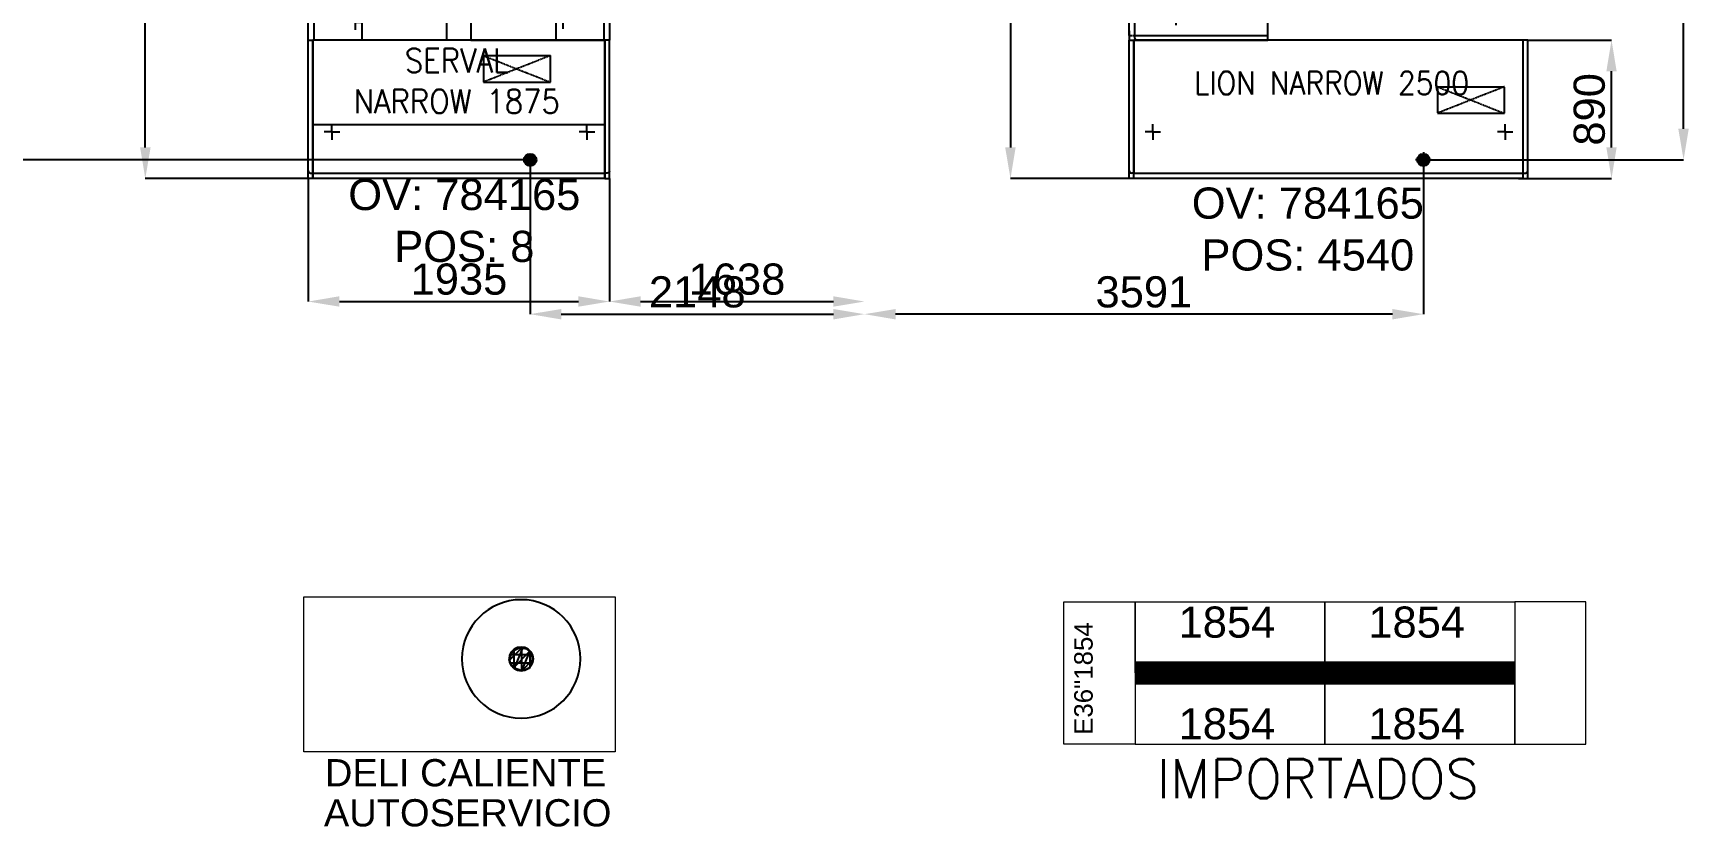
# Model space of a CAD drawing. Header units: millimetres. Extents: x 1478096 to 1808313, y 619971 to 762366.
# Drawn here: x 1788557 to 1799224, y 699002 to 704101 of the extents above; entities that cross this region are included whole.
import ezdxf
from ezdxf.enums import TextEntityAlignment as Align

# ---------------------------------------------------------------- set-up
doc = ezdxf.new("R2010")
doc.units = ezdxf.units.MM
doc.header["$LTSCALE"] = 10
for name, pattern in [('CONTINOUS', [0]), ('TRATTEGGIATA', [0.75, 0.5, -0.25]), ('TRATTEGGIATA2', [0.375, 0.25, -0.125])]:
    doc.linetypes.add(name, pattern=pattern)
for name, color, linetype in [('BANCHI', 3, 'Continuous'), ('COSTAN-CAM-NOMENCLATURAS', 7, 'Continuous'), ('COSTAN-EXH-COTAS', 7, 'Continuous'), ('COSTAN-EXH-Desagues', 1, 'Continuous'), ('COSTAN-EXH-NOMENCLATURAS', 7, 'Continuous'), ('DESAGUE AL PISO', 1, 'Continuous'), ('DESAGUE MAQUINA', 3, 'Continuous'), ('DESAGUE PISO', 7, 'TRATTEGGIATA'), ('GABINETE', 1, 'Continuous'), ('GOP', 1, 'Continuous'), ('LATERALES', 3, 'Continuous'), ('QUADRO_ELETTRICO', 8, 'Continuous'), ('TESTI20', 3, 'Continuous'), ('TETTO', 3, 'TRATTEGGIATA'), ('ZZZZBajadas eléctricas', 7, 'Continuous'), ('ZZZZCategorías', 250, 'Continuous'), ('ZZZZFondos', 250, 'Continuous')]:
    doc.layers.add(name, color=color, linetype=linetype)
doc.layers.add('ZZZZBLOQUES', color=7, linetype='Continuous', lineweight=0)
doc.styles.add('ARIAL', font='ARIAL.TTF')
doc.styles.add('costan', font='ARIAL.TTF')
doc.styles.add('ROMANS', font='romans')
doc.styles.add('ROMANS20', font='romans.shx', dxfattribs={"width": 0.9, "height": 2})
doc.styles.get("Standard").update_dxf_attribs({"font": 'ARIAL.TTF'})
doc.styles.add('TESTI15', font='romans.shx', dxfattribs={"width": 0.9, "height": 1.5})
doc.dimstyles.new('COSTAN-DESAGUES', dxfattribs={"dimtxt": 200, "dimasz": 200, "dimexe": 0, "dimexo": 0, "dimgap": 40, "dimtad": 1, "dimdec": 0, "dimzin": 0, "dimdsep": 46, "dimtxsty": 'costan', "dimblk1": 'ARCHTICK', "dimblk2": 'ARCHTICK', "dimcen": 0, "dimclrd": 256, "dimclre": 256, "dimclrt": 256, "dimadec": 0, "dimazin": 0, "dimtfac": 1, "dimtdec": 0, "dimtofl": 0, "dimtmove": 0, "dimatfit": 3, "dimfxl": 0, "dimtolj": 1, "dimtzin": 0, "dimarcsym": 0})
doc.dimstyles.new('COSTAN-MM-100', dxfattribs={"dimtxt": 200, "dimasz": 200, "dimexe": 0, "dimexo": 0, "dimgap": 40, "dimtad": 1, "dimdec": 0, "dimzin": 0, "dimdsep": 46, "dimtxsty": 'costan', "dimblk1": 'ARCHTICK', "dimblk2": 'ARCHTICK', "dimcen": 0, "dimclrd": 256, "dimclre": 256, "dimclrt": 256, "dimadec": 0, "dimazin": 0, "dimtfac": 1, "dimtdec": 0, "dimtofl": 0, "dimtmove": 0, "dimatfit": 3, "dimfxl": 0, "dimtolj": 1, "dimtzin": 0, "dimarcsym": 0})

# ---------------------------------------------------------------- blocks, each defined once
blk = doc.blocks.new('ZZPWR_SRCE')
for p, q in [((-0.026591, 0.014684), (-0.028575, -0.005358)), ((-0.026988, 0.010716), (0.026194, 0.010716)), ((-0.013891, 0.026194), (-0.026591, 0.014684)), ((-0.022027, 0.018852), (-0.022027, -0.020241)), ((-0.001389, -0.030559), (-0.022027, 0.018852)), ((0.020042, -0.022622), (-0.02163, 0.01905)), ((0.003969, 0.029369), (-0.013891, 0.026194)), ((-0.003572, 0.02798), (0.018058, -0.023813)), ((-0.001786, 0.028377), (0.030758, -0.004167)), ((-0.001389, -0.030559), (-0.001389, 0.028377)), ((0.02282, 0.019844), (0.003969, 0.029369)), ((0.019248, 0.02163), (0.019248, -0.023416)), ((0.028377, 0.004763), (0.021828, 0.020241)), ((0.031353, -0.003374), (0.02282, 0.019844)), ((-0.028575, -0.005358), (-0.020241, -0.024408)), ((-0.028377, -0.003374), (-0.001191, -0.030559)), ((0.027583, -0.009922), (-0.026591, -0.009922)), ((-0.020241, -0.024408), (-0.001389, -0.030559)), ((-0.001389, -0.030559), (0.019844, -0.023217)), ((-0.001389, -0.030559), (-0.001389, -0.030559)), ((0.019844, -0.023217), (0.031353, -0.003374))]:
    blk.add_line(p, q)
blk.add_circle((0, 0), 0.152202)
at = {"invisible_edges": 12}
for points in [[(-0.030559, 0), (-0.028972, 0.009327), (-0.028972, 0.009327, 0.1524)], [(-0.028972, 0.009327, 0.1524), (-0.030559, 0, 0.1524), (-0.030559, 0)], [(-0.028972, -0.009525), (-0.030559, 0), (-0.030559, 0, 0.1524)], [(-0.030559, 0, 0.1524), (-0.028972, -0.009525, 0.1524), (-0.028972, -0.009525)], [(-0.028972, 0.009327), (-0.024606, 0.017859), (-0.024606, 0.017859, 0.1524)], [(-0.024606, 0.017859, 0.1524), (-0.028972, 0.009327, 0.1524), (-0.028972, 0.009327)], [(-0.024606, 0.017859), (-0.017859, 0.024606), (-0.017859, 0.024606, 0.1524)], [(-0.017859, 0.024606, 0.1524), (-0.024606, 0.017859, 0.1524), (-0.024606, 0.017859)], [(-0.017859, 0.024606), (-0.009327, 0.028972), (-0.009327, 0.028972, 0.1524)], [(-0.009327, 0.028972, 0.1524), (-0.017859, 0.024606, 0.1524), (-0.017859, 0.024606)], [(-0.009327, 0.028972), (0, 0.030559), (0, 0.030559, 0.1524)], [(0, 0.030559, 0.1524), (-0.009327, 0.028972, 0.1524), (-0.009327, 0.028972)], [(0, 0.030559), (0.009525, 0.028972), (0.009525, 0.028972, 0.1524)], [(0.009525, 0.028972, 0.1524), (0, 0.030559, 0.1524), (0, 0.030559)], [(0.009525, 0.028972), (0.018058, 0.024606), (0.018058, 0.024606, 0.1524)], [(0.018058, 0.024606, 0.1524), (0.009525, 0.028972, 0.1524), (0.009525, 0.028972)], [(0.018058, 0.024606), (0.024805, 0.017859), (0.024805, 0.017859, 0.1524)], [(0.024805, 0.017859, 0.1524), (0.018058, 0.024606, 0.1524), (0.018058, 0.024606)], [(0.024805, 0.017859), (0.02917, 0.009327), (0.02917, 0.009327, 0.1524)], [(0.02917, 0.009327, 0.1524), (0.024805, 0.017859, 0.1524), (0.024805, 0.017859)], [(0.02917, 0.009327), (0.030559, 0), (0.030559, 0, 0.1524)], [(0.030559, 0, 0.1524), (0.02917, 0.009327, 0.1524), (0.02917, 0.009327)], [(0.030559, 0), (0.02917, -0.009525), (0.02917, -0.009525, 0.1524)], [(0.02917, -0.009525, 0.1524), (0.030559, 0, 0.1524), (0.030559, 0)], [(-0.024606, -0.018058), (-0.028972, -0.009525), (-0.028972, -0.009525, 0.1524)], [(-0.028972, -0.009525, 0.1524), (-0.024606, -0.018058, 0.1524), (-0.024606, -0.018058)], [(-0.017859, -0.024805), (-0.024606, -0.018058), (-0.024606, -0.018058, 0.1524)], [(-0.024606, -0.018058, 0.1524), (-0.017859, -0.024805, 0.1524), (-0.017859, -0.024805)], [(-0.009327, -0.02917), (-0.017859, -0.024805), (-0.017859, -0.024805, 0.1524)], [(-0.017859, -0.024805, 0.1524), (-0.009327, -0.02917, 0.1524), (-0.009327, -0.02917)], [(0, -0.030559), (-0.009327, -0.02917), (-0.009327, -0.02917, 0.1524)], [(-0.009327, -0.02917, 0.1524), (0, -0.030559, 0.1524), (0, -0.030559)], [(0.009525, -0.02917), (0, -0.030559), (0, -0.030559, 0.1524)], [(0, -0.030559, 0.1524), (0.009525, -0.02917, 0.1524), (0.009525, -0.02917)], [(0.018058, -0.024805), (0.009525, -0.02917), (0.009525, -0.02917, 0.1524)], [(0.009525, -0.02917, 0.1524), (0.018058, -0.024805, 0.1524), (0.018058, -0.024805)], [(0.024805, -0.018058), (0.018058, -0.024805), (0.018058, -0.024805, 0.1524)], [(0.018058, -0.024805, 0.1524), (0.024805, -0.018058, 0.1524), (0.024805, -0.018058)], [(0.02917, -0.009525), (0.024805, -0.018058), (0.024805, -0.018058, 0.1524)], [(0.024805, -0.018058, 0.1524), (0.02917, -0.009525, 0.1524), (0.02917, -0.009525)]]:
    blk.add_3dface(points, dxfattribs=at)
blk = doc.blocks.new('LI_TL1_N_375')
at = {"layer": 'DESAGUE MAQUINA'}
for p, q in [((122, -590), (72, -590)), ((122, -590), (122, -540)), ((122, -590), (122, -640)), ((122, -590), (172, -590)), ((3635, -590), (3585, -590)), ((3635, -590), (3635, -540)), ((3635, -590), (3635, -640)), ((3635, -590), (3685, -590))]:
    blk.add_line(p, q, dxfattribs=at)
at = {"layer": 'DESAGUE PISO'}
for p, q in [((1875, -720), (1875, -820)), ((1925, -770), (1825, -770))]:
    blk.add_line(p, q, dxfattribs=at)
at = {"layer": 'GABINETE'}
for p, q in [((3750, 0), (0, 0)), ((0, 0), (0, -855)), ((0, -855), (3750, -855)), ((2500, -890), (0, -890))]:
    blk.add_line(p, q, dxfattribs=at)
at = {"layer": 'LATERALES', "color": 3, "linetype": 'ByBlock'}
blk.add_line((3750, -890), (0, -890), dxfattribs=at)
at = {"layer": 'LATERALES'}
blk.add_line((3720, -890), (3750, -890), dxfattribs=at)
at = {"layer": 'QUADRO_ELETTRICO', "linetype": 'TRATTEGGIATA2'}
for p, q in [((3200, -300), (3630, -300)), ((3200, -300), (3630, -470)), ((3630, -300), (3200, -470)), ((3200, -300), (3200, -470)), ((3630, -470), (3630, -300)), ((3200, -470), (3630, -470))]:
    blk.add_line(p, q, dxfattribs=at)
at = {"layer": 'TESTI20', "style": 'TESTI15', "width": 0.9}
blk.add_text('LION NARROW 3750', height=148, dxfattribs=at).set_placement((1887, -403), align=Align.MIDDLE)
blk = doc.blocks.new('LI_TL1_N_250')
at = {"layer": 'DESAGUE MAQUINA'}
for p, q in [((122, -590), (72, -590)), ((122, -590), (122, -540)), ((122, -590), (122, -640)), ((122, -590), (172, -590)), ((2385, -590), (2335, -590)), ((2385, -590), (2385, -540)), ((2385, -590), (2385, -640)), ((2385, -590), (2435, -590))]:
    blk.add_line(p, q, dxfattribs=at)
at = {"layer": 'DESAGUE PISO'}
for p, q in [((1860, -720), (1860, -820)), ((1910, -770), (1810, -770))]:
    blk.add_line(p, q, dxfattribs=at)
at = {"layer": 'GABINETE'}
for p, q in [((2500, 0), (0, 0)), ((0, 0), (0, -855)), ((0, -855), (2500, -855)), ((2500, -890), (0, -890))]:
    blk.add_line(p, q, dxfattribs=at)
at = {"layer": 'LATERALES'}
for p, q in [((2500, -890), (0, -890)), ((2470, -890), (2500, -890))]:
    blk.add_line(p, q, dxfattribs=at)
at = {"layer": 'QUADRO_ELETTRICO', "linetype": 'TRATTEGGIATA2'}
for p, q in [((1950, -300), (2380, -300)), ((1950, -300), (2380, -470)), ((2380, -300), (1950, -470)), ((1950, -300), (1950, -470)), ((2380, -470), (2380, -300)), ((1950, -470), (2380, -470))]:
    blk.add_line(p, q, dxfattribs=at)
at = {"layer": 'TESTI20', "style": 'TESTI15', "width": 0.9}
blk.add_text('LION NARROW 2500', height=148, dxfattribs=at).set_placement((1271, -276), align=Align.MIDDLE)
blk = doc.blocks.new('lat')
at = {"layer": 'GABINETE'}
blk.add_line((-55699, -17217), (-55699, -16362), dxfattribs=at)
at = {"layer": 'LATERALES'}
for p in [(-55699, -16327), (-55669, -17217)]:
    blk.add_line(p, (-55699, -17217), dxfattribs=at)
at = {"layer": 'LATERALES', "color": 3, "linetype": 'ByBlock'}
for p, q in [((-55699, -16327), (-55699, -17217)), ((-55699, -16327), (-55669, -16327)), ((-55684, -16362), (-55699, -16362)), ((-55669, -16327), (-55669, -17217)), ((-55669, -16327), (-55669, -17217)), ((-55669, -16327), (-55669, -17217))]:
    blk.add_line(p, q, dxfattribs=at)
at = {"layer": 'LATERALES', "color": 1}
for p, q in [((-55699, -17217), (-55699, -16362)), ((-55699, -17217), (-55699, -16362)), ((-55699, -17217), (-55699, -16362)), ((-55699, -16377), (-55699, -17217))]:
    blk.add_line(p, q, dxfattribs=at)
at = {"layer": 'LATERALES', "color": 3}
blk.add_line((-55669, -16327), (-55669, -17217), dxfattribs=at)
at = {"layer": 'LATERALES', "color": 1, "linetype": 'ByBlock'}
blk.add_line((-55669, -16327), (-55669, -16377), dxfattribs=at)
at = {"layer": 'LATERALES', "color": 3, "linetype": 'ByBlock'}
blk.add_arc((-55685, -16378), 15.8, 2.9635, 87.0365, dxfattribs=at)
blk = doc.blocks.new('POSICION DE DESAGUE')
for p, q in [((-40, 0), (40, 0)), ((0, 40), (0, -40))]:
    blk.add_line(p, q)
blk = doc.blocks.new('SE_TL1_N_187')
at = {"layer": 'DESAGUE MAQUINA'}
for p, q in [((122, -590), (72, -590)), ((122, -590), (122, -540)), ((122, -590), (122, -640)), ((122, -590), (172, -590)), ((2385, -590), (2335, -590)), ((2385, -590), (2385, -540)), ((2385, -590), (2385, -640)), ((2385, -590), (2435, -590))]:
    blk.add_line(p, q, dxfattribs=at)
at = {"layer": 'GABINETE'}
for p, q in [((2500, 0), (0, 0)), ((0, 0), (0, -855)), ((2500, -545), (0, -545)), ((0, -855), (2500, -855))]:
    blk.add_line(p, q, dxfattribs=at)
at = {"layer": 'GABINETE', "color": 3, "linetype": 'ByBlock'}
blk.add_line((2500, -890), (0, -890), dxfattribs=at)
blk.add_line((2500, -890), (0, -890), dxfattribs=at)
at = {"layer": 'QUADRO_ELETTRICO', "linetype": 'TRATTEGGIATA2'}
for p, q in [((1720, -100), (2150, -100)), ((1720, -100), (2150, -270)), ((2150, -100), (1720, -270)), ((1720, -100), (1720, -270)), ((2150, -270), (2150, -100)), ((1720, -270), (2150, -270))]:
    blk.add_line(p, q, dxfattribs=at)
blk.add_blockref('POSICION DE DESAGUE', (1860, -770))
at = {"layer": 'TESTI20', "style": 'TESTI15', "width": 0.9}
blk.add_text('SERVAL NARROW 2500', height=148, dxfattribs=at).set_placement((1271, -276), align=Align.MIDDLE)
blk = doc.blocks.new('COSTAN-REFERENCIA DE DESAGÜES')
at = {"layer": 'COSTAN-EXH-Desagues'}
blk.add_hatch(color=256, dxfattribs=at).paths.add_polyline_path([(40, 0, 1), (-40, 0, 1)])
blk.add_circle((0, 0), 40, dxfattribs=at)
blk = doc.blocks.new('*D438')
at = {"layer": 'COSTAN-EXH-COTAS', "lineweight": -2, "transparency": 16777216}
for p, q in [((1798158, 704057), (1798696, 704057)), ((1798696, 703367), (1798696, 703857)), ((1798158, 703167), (1798696, 703167))]:
    blk.add_line(p, q, dxfattribs=at)
at = {"layer": 'COSTAN-EXH-COTAS', "transparency": 16777216}
for points in [[(1798663, 703857), (1798729, 703857), (1798696, 704057)], [(1798663, 703367), (1798729, 703367), (1798696, 703167)]]:
    blk.add_solid(points, dxfattribs=at)
at = {"layer": 'Defpoints', "color": 0, "transparency": 16777216}
for p in [(1798158, 704057, 112422), (1798696, 704057), (1798158, 703167, 112422)]:
    blk.add_point(p, dxfattribs=at)
at = {"layer": 'COSTAN-EXH-COTAS', "transparency": 16777216, "insert": (1798554, 703612), "char_height": 200, "attachment_point": 5, "rotation": 90, "style": 'costan'}
blk.add_mtext('\\A1;890', dxfattribs=at)
blk = doc.blocks.new('_ARCHTICK')
at = {"color": 0, "linetype": 'ByBlock', "const_width": 0.15}
blk.add_lwpolyline([(-0.5, -0.5), (0.5, 0.5)], dxfattribs=at)
blk = doc.blocks.new('*D441')
at = {"layer": 'COSTAN-EXH-COTAS', "lineweight": -2, "transparency": 16777216}
for p, q in [((1795598, 720007), (1794835, 720007)), ((1794835, 719807), (1794835, 703367)), ((1795598, 703167), (1794835, 703167))]:
    blk.add_line(p, q, dxfattribs=at)
at = {"layer": 'COSTAN-EXH-COTAS', "transparency": 16777216}
for points in [[(1794801, 719807), (1794868, 719807), (1794835, 720007)], [(1794801, 703367), (1794868, 703367), (1794835, 703167)]]:
    blk.add_solid(points, dxfattribs=at)
at = {"layer": 'Defpoints', "color": 0, "transparency": 16777216}
for p in [(1795598, 720007, 112422), (1794835, 703167), (1795598, 703167, 112422)]:
    blk.add_point(p, dxfattribs=at)
at = {"layer": 'COSTAN-EXH-COTAS', "transparency": 16777216, "insert": (1794693, 711587), "char_height": 200, "attachment_point": 5, "rotation": 90, "style": 'costan'}
blk.add_mtext('\\A1;16840', dxfattribs=at)
blk = doc.blocks.new('*D296')
at = {"layer": 'COSTAN-EXH-COTAS', "lineweight": -2, "transparency": 16777216}
for p, q in [((1790324, 703167), (1790324, 702377)), ((1792259, 703167), (1792259, 702377)), ((1790524, 702377), (1792059, 702377))]:
    blk.add_line(p, q, dxfattribs=at)
at = {"layer": 'COSTAN-EXH-COTAS', "transparency": 16777216}
for points in [[(1790524, 702411), (1790524, 702344), (1790324, 702377)], [(1792059, 702411), (1792059, 702344), (1792259, 702377)]]:
    blk.add_solid(points, dxfattribs=at)
at = {"layer": 'Defpoints', "color": 0, "transparency": 16777216}
for p in [(1790324, 703167, 112422), (1792259, 703167, 112422), (1792259, 702377)]:
    blk.add_point(p, dxfattribs=at)
at = {"layer": 'COSTAN-EXH-COTAS', "transparency": 16777216, "insert": (1791292, 702520), "char_height": 200, "attachment_point": 5, "style": 'costan'}
blk.add_mtext('\\A1;1935', dxfattribs=at)
blk = doc.blocks.new('*D378')
at = {"layer": 'COSTAN-EXH-Desagues', "lineweight": -2, "transparency": 16777216}
for p, q in [((1797488, 703287), (1797488, 702296)), ((1797288, 702296), (1794097, 702296))]:
    blk.add_line(p, q, dxfattribs=at)
at = {"layer": 'COSTAN-EXH-Desagues', "transparency": 16777216}
for points in [[(1794097, 702329), (1794097, 702262), (1793897, 702296)], [(1797288, 702329), (1797288, 702262), (1797488, 702296)]]:
    blk.add_solid(points, dxfattribs=at)
at = {"layer": 'Defpoints', "color": 0, "transparency": 16777216}
for p in [(1797488, 703287, 112422), (1793897, 702296), (1793897, 702296)]:
    blk.add_point(p, dxfattribs=at)
at = {"layer": 'COSTAN-EXH-Desagues', "transparency": 16777216, "insert": (1795692, 702438), "char_height": 200, "attachment_point": 5, "style": 'costan'}
blk.add_mtext('\\A1;3591', dxfattribs=at)
blk = doc.blocks.new('*D379')
at = {"layer": 'COSTAN-EXH-Desagues', "lineweight": -2, "transparency": 16777216}
for p, q in [((1799159, 707647), (1799159, 707647)), ((1799159, 703487), (1799159, 707447)), ((1797488, 703287), (1799159, 703287))]:
    blk.add_line(p, q, dxfattribs=at)
at = {"layer": 'COSTAN-EXH-Desagues', "transparency": 16777216}
for points in [[(1799192, 707447), (1799125, 707447), (1799159, 707647)], [(1799192, 703487), (1799125, 703487), (1799159, 703287)]]:
    blk.add_solid(points, dxfattribs=at)
at = {"layer": 'Defpoints', "color": 0, "transparency": 16777216}
for p in [(1799159, 707647), (1799159, 707647), (1797488, 703287, 112422)]:
    blk.add_point(p, dxfattribs=at)
at = {"layer": 'COSTAN-EXH-Desagues', "transparency": 16777216, "insert": (1799301, 705467), "char_height": 200, "attachment_point": 5, "rotation": 270.0002, "style": 'costan'}
blk.add_mtext('\\A1;4360', dxfattribs=at)
blk = doc.blocks.new('*D402')
at = {"layer": 'COSTAN-EXH-Desagues', "lineweight": -2, "transparency": 16777216}
for p, q in [((1791749, 703287), (1791749, 702296)), ((1791949, 702296), (1793697, 702296))]:
    blk.add_line(p, q, dxfattribs=at)
at = {"layer": 'COSTAN-EXH-Desagues', "transparency": 16777216}
for points in [[(1791949, 702329), (1791949, 702262), (1791749, 702296)], [(1793697, 702329), (1793697, 702262), (1793897, 702296)]]:
    blk.add_solid(points, dxfattribs=at)
at = {"layer": 'Defpoints', "color": 0, "transparency": 16777216}
for p in [(1791749, 703287, 112422), (1793897, 702296), (1793897, 702296)]:
    blk.add_point(p, dxfattribs=at)
at = {"layer": 'COSTAN-EXH-Desagues', "transparency": 16777216, "insert": (1792823, 702438), "char_height": 200, "attachment_point": 5, "style": 'costan'}
blk.add_mtext('\\A1;2148', dxfattribs=at)
blk = doc.blocks.new('*D403')
at = {"layer": 'COSTAN-EXH-Desagues', "lineweight": -2, "transparency": 16777216}
for p, q in [((1787638, 703487), (1787638, 707447)), ((1791749, 703287), (1787638, 703287))]:
    blk.add_line(p, q, dxfattribs=at)
at = {"layer": 'COSTAN-EXH-Desagues', "transparency": 16777216}
for points in [[(1787671, 707447), (1787604, 707447), (1787638, 707647)], [(1787671, 703487), (1787604, 703487), (1787638, 703287)]]:
    blk.add_solid(points, dxfattribs=at)
at = {"layer": 'Defpoints', "color": 0, "transparency": 16777216}
for p in [(1787638, 707647), (1787638, 707647), (1791749, 703287, 112422)]:
    blk.add_point(p, dxfattribs=at)
at = {"layer": 'COSTAN-EXH-Desagues', "transparency": 16777216, "insert": (1787780, 705467), "char_height": 200, "attachment_point": 5, "rotation": 270.0002, "style": 'costan'}
blk.add_mtext('\\A1;4360', dxfattribs=at)
blk = doc.blocks.new('*D418')
at = {"layer": 'COSTAN-EXH-COTAS', "lineweight": -2, "transparency": 16777216}
blk.add_line((1792459, 702377), (1793697, 702377), dxfattribs=at)
at = {"layer": 'COSTAN-EXH-COTAS', "transparency": 16777216}
for points in [[(1792459, 702411), (1792459, 702344), (1792259, 702377)], [(1793697, 702411), (1793697, 702344), (1793897, 702377)]]:
    blk.add_solid(points, dxfattribs=at)
at = {"layer": 'Defpoints', "color": 0, "transparency": 16777216}
for p in [(1792259, 702377, 112422), (1793897, 702377), (1793897, 702377)]:
    blk.add_point(p, dxfattribs=at)
at = {"layer": 'COSTAN-EXH-COTAS', "transparency": 16777216, "insert": (1793078, 702520), "char_height": 200, "attachment_point": 5, "style": 'costan'}
blk.add_mtext('\\A1;1638', dxfattribs=at)
blk = doc.blocks.new('*D465')
at = {"layer": 'COSTAN-EXH-COTAS', "lineweight": -2, "transparency": 16777216}
for p, q in [((1790324, 709947), (1789277, 709947)), ((1789277, 703367), (1789277, 709747)), ((1790324, 703167), (1789277, 703167))]:
    blk.add_line(p, q, dxfattribs=at)
at = {"layer": 'COSTAN-EXH-COTAS', "transparency": 16777216}
for points in [[(1789244, 709747), (1789311, 709747), (1789277, 709947)], [(1789244, 703367), (1789311, 703367), (1789277, 703167)]]:
    blk.add_solid(points, dxfattribs=at)
at = {"layer": 'Defpoints', "color": 0, "transparency": 16777216}
for p in [(1789277, 709947), (1790324, 709947, 112422), (1790324, 703167, 112422)]:
    blk.add_point(p, dxfattribs=at)
at = {"layer": 'COSTAN-EXH-COTAS', "transparency": 16777216, "insert": (1789135, 706557), "char_height": 200, "attachment_point": 5, "rotation": 90, "style": 'costan'}
blk.add_mtext('\\A1;6780', dxfattribs=at)

msp = doc.modelspace()

# ---------------------------------------------------------------- linework, layer by layer
at = {"layer": 'BANCHI'}
for p, q in [((1795632.571, 704087.233, 112421.869), (1795632.571, 704072.233, 112421.869)), ((1795627.571, 703202.233, 112421.869), (1795612.571, 703202.233, 112421.869)), ((1798127.571, 703202.233, 112421.869), (1798142.571, 703202.233, 112421.869))]:
    msp.add_line(p, q, dxfattribs=at)
at = {"layer": 'BANCHI', "elevation": 112421.869}
for points in [[(1795597.571, 704087.233), (1795597.571, 704057.233, -1.330334442), (1795597.571, 704057.233), (1796487.571, 704057.233), (1796487.571, 704087.233)], [(1795627.571, 703167.233), (1795597.571, 703167.233, 1.330334442), (1795597.571, 703167.233), (1795597.571, 704057.233), (1795627.571, 704057.233)], [(1798127.571, 703167.233), (1798157.571, 703167.233, -1.330334442), (1798157.571, 703167.233), (1798157.571, 704057.233), (1798127.571, 704057.233)]]:
    msp.add_lwpolyline(points, format="xyb", dxfattribs=at)
at = {"layer": 'BANCHI'}
for centre, start, end in [((1795647.571, 704072.233, 112421.869), 180, 270), ((1795612.571, 703217.233, 112421.869), 180, 270), ((1798142.571, 703217.233, 112421.869), 270, 0)]:
    msp.add_arc(centre, 15, start, end, dxfattribs=at)
at = {"layer": 'DESAGUE MAQUINA'}
for p, q in [((1790475.961, 703467.233, 112421.869), (1790425.961, 703467.233, 112421.869)), ((1790475.961, 703467.233, 112421.869), (1790475.961, 703517.233, 112421.869)), ((1790475.961, 703467.233, 112421.869), (1790475.961, 703417.233, 112421.869)), ((1790475.961, 703467.233, 112421.869), (1790525.961, 703467.233, 112421.869)), ((1792114.307, 703467.233, 112421.869), (1792064.307, 703467.233, 112421.869)), ((1792114.307, 703467.233, 112421.869), (1792114.307, 703517.233, 112421.869)), ((1792114.307, 703467.233, 112421.869), (1792114.307, 703417.233, 112421.869)), ((1792114.307, 703467.233, 112421.869), (1792164.307, 703467.233, 112421.869))]:
    msp.add_line(p, q, dxfattribs=at)
at = {"layer": 'GABINETE'}
for p, q in [((1792229.307, 704057.233, 112421.869), (1790354.307, 704057.233, 112421.869)), ((1790354.307, 704057.233, 112421.869), (1790354.307, 703167.233, 112421.869)), ((1792229.307, 704057.233, 112421.869), (1792229.307, 703167.233, 112421.869)), ((1792229.307, 703512.233, 112421.869), (1790354.307, 703512.233, 112421.869)), ((1792229.307, 703167.233, 112421.869), (1790354.307, 703167.233, 112421.869))]:
    msp.add_line(p, q, dxfattribs=at)
at = {"layer": 'GABINETE', "color": 1}
msp.add_line((1790354.307, 703202.233, 112421.869), (1792229.307, 703202.233, 112421.869), dxfattribs=at)
at = {"layer": 'GABINETE', "color": 3}
msp.add_line((1792229.307, 703167.233, 112421.869), (1790354.307, 703167.233, 112421.869), dxfattribs=at)
at = {"layer": 'GOP'}
for p, q in [((1795627.571, 703207.233, 112421.869), (1795627.571, 704057.233, 112421.869)), ((1795627.571, 703202.233, 112421.869), (1795627.571, 704057.233, 112421.869)), ((1795632.571, 704087.233, 112421.869), (1796487.571, 704087.233, 112421.869)), ((1795637.571, 704087.233, 112421.869), (1796487.571, 704087.233, 112421.869)), ((1798127.571, 703207.233, 112421.869), (1798127.571, 704057.233, 112421.869)), ((1798127.571, 703202.233, 112421.869), (1798127.571, 704057.233, 112421.869))]:
    msp.add_line(p, q, dxfattribs=at)
at = {"layer": 'QUADRO_ELETTRICO', "linetype": 'TRATTEGGIATA2'}
for p, q in [((1791449.307, 703957.233, 112421.869), (1791879.307, 703957.233, 112421.869)), ((1791449.307, 703957.233, 112421.869), (1791879.307, 703787.233, 112421.869)), ((1791879.307, 703957.233, 112421.869), (1791449.307, 703787.233, 112421.869)), ((1791449.307, 703957.233, 112421.869), (1791449.307, 703787.233, 112421.869)), ((1791879.307, 703787.233, 112421.869), (1791879.307, 703957.233, 112421.869)), ((1791449.307, 703787.233, 112421.869), (1791879.307, 703787.233, 112421.869))]:
    msp.add_line(p, q, dxfattribs=at)
at = {"layer": 'TETTO'}
for p, q in [((1795597.571, 704087.233, 112421.869), (1795637.571, 704087.233, 112421.869)), ((1795627.571, 703167.233, 112421.869), (1795627.571, 703207.233, 112421.869)), ((1798127.571, 703167.233, 112421.869), (1798127.571, 703207.233, 112421.869))]:
    msp.add_line(p, q, dxfattribs=at)
at = {"layer": 'ZZZZBLOQUES', "elevation": 112421.869}
msp.add_lwpolyline([(1792295.477, 699482.66), (1790295.477, 699482.66), (1790295.477, 700478.66), (1792295.477, 700478.66)], close=True, dxfattribs=at)
at = {"layer": 'ZZZZBLOQUES', "color": 250, "elevation": -160418.103}
for points in [[(1795178.526, 699533.46), (1795178.526, 700447.86), (1795635.726, 700447.86), (1795635.726, 699533.46)], [(1796854.926, 699990.66), (1795635.726, 699990.66), (1795635.726, 700447.86), (1796854.926, 700447.86)], [(1798074.126, 699990.66), (1796854.926, 699990.66), (1796854.926, 700447.86), (1798074.126, 700447.86)], [(1798531.326, 699533.46), (1798531.326, 700447.86), (1798074.126, 700447.86), (1798074.126, 699533.46)], [(1796854.926, 699990.66), (1795635.726, 699990.66), (1795635.726, 699533.46), (1796854.926, 699533.46)], [(1798074.126, 699990.66), (1796854.926, 699990.66), (1796854.926, 699533.46), (1798074.126, 699533.46)]]:
    msp.add_lwpolyline(points, close=True, dxfattribs=at)
at = {"layer": 'ZZZZFondos', "color": 250, "linetype": 'CONTINOUS', "ltscale": 0.1, "const_width": 150, "elevation": -160418.103}
msp.add_lwpolyline([(1798074.126, 699990.66), (1795635.726, 699990.66)], dxfattribs=at)

# ---------------------------------------------------------------- block references
at = {"rotation": 180}
msp.add_blockref('lat', (1734655.164, 686840.145, 112421.869), dxfattribs=at)
at = {"xscale": -1, "rotation": 180}
msp.add_blockref('lat', (1847928.451, 686840.145, 112421.869), dxfattribs=at)
at = {"layer": 'COSTAN-CAM-NOMENCLATURAS'}
for name, p, rotation in [('LI_TL1_N_375', (1796487.571, 707837.233, 112421.869), 270), ('SE_TL1_N_187', (1791214.307, 706557.233, 112421.869), 270), ('SE_TL1_N_187', (1791369.307, 704057.233, 112421.869), 89.99999999999999)]:
    msp.add_blockref(name, p, dxfattribs=dict(at, rotation=rotation))
msp.add_blockref('LI_TL1_N_250', (1795627.571, 704057.233, 112421.869), dxfattribs=at)
at = {"layer": 'COSTAN-EXH-Desagues'}
for p in [(1791749.307, 703287.233, 112421.869), (1797487.571, 703287.233, 112421.869)]:
    msp.add_blockref('COSTAN-REFERENCIA DE DESAGÜES', p, dxfattribs=at)
at = {"layer": 'DESAGUE AL PISO'}
msp.add_blockref('COSTAN-REFERENCIA DE DESAGÜES', (1791749.307, 703287.233, 112421.869), dxfattribs=at)
at = {"layer": 'ZZZZBajadas eléctricas', "xscale": -2500, "yscale": 2500, "zscale": 2500}
msp.add_blockref('ZZPWR_SRCE', (1791692.005, 700080.66, -47979.17), dxfattribs=at)

# ---------------------------------------------------------------- texts
at = {"layer": 'COSTAN-EXH-NOMENCLATURAS', "char_height": 200, "attachment_point": 5, "style": 'costan'}
for s, insert in [('OV: 784165\\PPOS: 8', (1791326.486, 702896.762)), ('OV: 784165\\PPOS: 4540', (1796745.217, 702841.666))]:
    msp.add_mtext(s, dxfattribs=dict(at, insert=insert))
at = {"layer": 'TESTI20', "style": 'ROMANS20', "width": 0.9}
for s, height, p in [('SERVAL', 153.2645, (1791278.526, 703925.936, 112421.869)), ('NARROW 1875', 153.26451, (1791278.526, 703663.197, 112421.869))]:
    msp.add_text(s, height=height, dxfattribs=at).set_placement(p, align=Align.MIDDLE_CENTER)
at = {"layer": 'ZZZZBLOQUES', "color": 250}
for p in [(1795914.627, 700217.215, -160418.103), (1797133.827, 700217.215, -160418.103), (1795914.627, 699564.105, -160418.103), (1797133.827, 699564.105, -160418.103)]:
    msp.add_attdef('1854', p, '1854', height=200, dxfattribs=at)
msp.add_attdef('E36"1854', (1795363.048, 699592.577, -160418.103), 'E36"1854', height=118.8, rotation=90, dxfattribs=at)
at = {"layer": 'ZZZZCategorías', "style": 'ARIAL'}
for s, p in [('DELI CALIENTE', (1790430.955, 699261.808, -47979.402)), (' AUTOSERVICIO', (1790356.361, 699004.262, -47979.941))]:
    msp.add_text(s, height=175, dxfattribs=at).set_placement(p)
at = {"layer": 'ZZZZCategorías', "color": 7, "style": 'ROMANS'}
msp.add_text('IMPORTADOS', height=250, dxfattribs=at).set_placement((1795775.277, 699185.729, -160418.103))

# ---------------------------------------------------------------- dimensions: what is measured, and where the dimension line sits
at = {"layer": 'COSTAN-EXH-COTAS'}
for base, p1, p2, picture, middle in [((1794834.73, 703167.233), (1795597.571, 720007.233, 112421.869), (1795597.571, 703167.233, 112421.869), '*D441', (1794692.615, 711587.233)), ((1789277.319, 709947.233), (1790324.307, 703167.233, 112421.869), (1790324.307, 709947.233, 112421.869), '*D465', (1789135.205, 706557.233)), ((1798695.988, 704057.233), (1798157.571, 703167.233, 112421.869), (1798157.571, 704057.233, 112421.869), '*D438', (1798553.874, 703612.233))]:
    dim = msp.add_linear_dim(base=base, p1=p1, p2=p2, angle=90, dimstyle='COSTAN-MM-100', dxfattribs=at)
    dim.commit()
    dim.dimension.update_dxf_attribs({"geometry": picture, "text_midpoint": middle})
for base, p1, p2, picture, middle in [((1792259.307, 702377.448, 112421.869), (1790324.307, 703167.233, 224843.738), (1792259.307, 703167.233, 224843.738), '*D296', (1791291.807, 702519.631, 112421.869)), ((1793896.883, 702377.448), (1792259.307, 702377.448, 112421.869), (1793896.883, 702377.448), '*D418', (1793078.095, 702519.631))]:
    dim = msp.add_linear_dim(base=base, p1=p1, p2=p2, dimstyle='COSTAN-MM-100', dxfattribs=at)
    dim.commit()
    dim.dimension.update_dxf_attribs({"geometry": picture, "text_midpoint": middle})
at = {"layer": 'COSTAN-EXH-Desagues'}
for base, p1, p2, picture, middle in [((1787637.717, 707647.475), (1791749.307, 703287.233, 112421.869), (1787637.717, 707647.475), '*D403', (1787779.908, 705467.347)), ((1799158.55, 707647.473), (1797487.571, 703287.233, 112421.869), (1799158.55, 707647.473), '*D379', (1799300.74, 705467.356))]:
    dim = msp.add_linear_dim(base=base, p1=p1, p2=p2, angle=90.0002105, dimstyle='COSTAN-DESAGUES', dxfattribs=at)
    dim.commit()
    dim.dimension.update_dxf_attribs({"geometry": picture, "text_midpoint": middle})
for p1, picture, middle in [((1791749.307, 703287.233, 112421.869), '*D402', (1792823.095, 702437.873)), ((1797487.571, 703287.233, 112421.869), '*D378', (1795692.227, 702437.941))]:
    dim = msp.add_linear_dim(base=(1793896.883, 702295.758), p1=p1, p2=(1793896.883, 702295.758), dimstyle='COSTAN-DESAGUES', dxfattribs=at)
    dim.commit()
    dim.dimension.update_dxf_attribs({"geometry": picture, "text_midpoint": middle})

doc.saveas('drawing.dxf')
